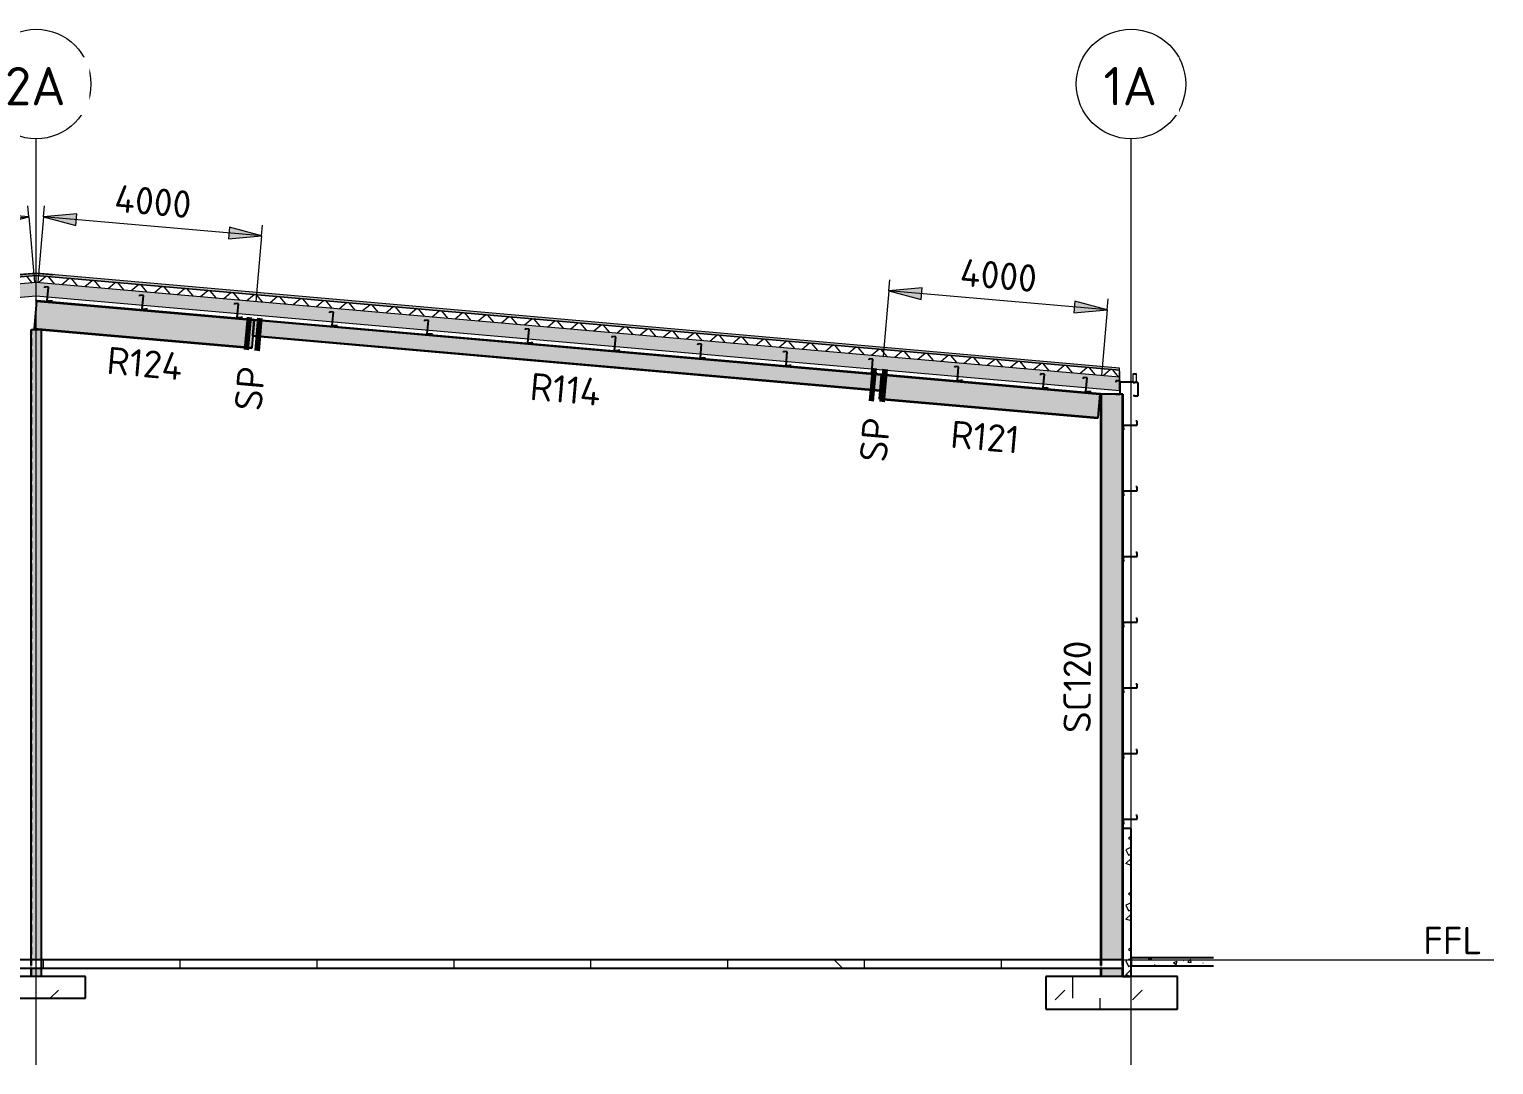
# Model space of a CAD drawing. Header units: millimetres. Extents: x 632 to 546626, y -3890 to 22200.
# Drawn here: x 519875 to 546626, y 3287 to 22200 of the extents above; entities that cross this region are included whole.
import ezdxf

# ---------------------------------------------------------------- set-up
doc = ezdxf.new("R2010")
doc.units = ezdxf.units.MM
doc.linetypes.add('Dash', pattern=[7, 5, -2])
doc.linetypes.add('Hidden Half', pattern=[3, 2, -1])
for name, color, linetype, lineweight in [('A-010-D_DIM', 211, 'Continuous', 13), ('A-010-D_DIM-200', 211, 'Continuous', 13), ('A-010-M_LINE', 90, 'Continuous', 13), ('A-200-M_WALL_EXT', 113, 'Continuous', 13), ('A-200-M_WALL_PAT', 111, 'Continuous', 13), ('A-230-H-FLOOR', 190, 'Continuous', 13), ('A-230-M_FLOOR', 192, 'Continuous', 13), ('A-270-M_ROOF', 132, 'Continuous', 13), ('S-160-M_FOUND', 171, 'Continuous', 13), ('S-160-MH_FOUND', 171, 'Hidden Half', 13), ('S-280-A_COLUMN', 171, 'Continuous', 18), ('S-280-A_STRUCT_FRAME', 2, 'Continuous', 18), ('S-280-M_COLUMN', 52, 'Continuous', 13), ('S-280-M_STRUCT_FRAME', 12, 'Continuous', 13), ('S-280-MH_COLUMN', 52, 'Hidden Half', 13), ('Z-000-T_TEXT', 131, 'Continuous', 25), ('Z-030-M_GRID', 191, 'Continuous', 13), ('Z-033_T_GRIDREF', 31, 'Continuous', 13), ('Z-230-A_LEVEL', 51, 'Continuous', 13), ('Z-230_A_LEVEL', 51, 'Continuous', 18)]:
    doc.layers.add(name, color=color, linetype=linetype, lineweight=lineweight)
doc.styles.add('ISOCPEUR_1', font='isocpeur.ttf', dxfattribs={"height": 700})
doc.styles.add('ISOCPEUR_2', font='isocpeur.ttf', dxfattribs={"height": 500})
doc.dimstyles.new('2_5___Arrow___Transparent', dxfattribs={"dimscale": 304.8, "dimtxt": 497.990588, "dimasz": 1.968504, "dimexe": 0.656168, "dimexo": 1.049869, "dimgap": 0.164042, "dimtad": 1, "dimdec": 0, "dimzin": 0, "dimdsep": 46, "dimtxsty": 'ISOCPEUR_2', "dimsah": 1, "dimcen": 0.09, "dimadec": 0, "dimazin": 0, "dimtfac": 1, "dimtdec": 4, "dimtix": 1, "dimtmove": 0, "dimatfit": 3, "dimfxl": 1, "dimtvp": 1, "dimtolj": 1, "dimtzin": 0, "dimlwd": 18, "dimlwe": 18, "dimarcsym": 2})
pattern_1 = [(50, (522632.16, 0), (728.737, -63.756), [76.2, -838.2]), (355, (522632.16, 0), (-140.972, 764.228), [60.96, -670.56]), (100.451, (522692.9, -5.3), (587.77, 700.467), [64.76, -712.36]), (46.184, (522632.2, 203.2), (1084.316, -168.17), [114.3, -1257.3]), (96.636, (522722.5, 189.2), (949.61, 989.71), [97.14, -1068.54]), (351.184, (522632.2, 203.2), (949.62, 989.7), [91.44, -1005.84]), (21, (522733.76, 152.4), (606.458, -409.06), [76.2, -838.2]), (326, (522733.76, 152.4), (247.208, 736.753), [60.96, -670.56]), (71.451, (522784.3, 118.3), (853.668, 327.685), [64.76, -712.36]), (37.5, (522632.16, 0), (12.3547, 338.22), [6.706, -655.726, 6.706, -674.014, -673.1]), (37.5, (522632.16, 0), (12.3547, 338.22), [-1343.152, 6.706, -666.394]), (7.5, (522632.16, 0), (267.279, 400.722), [6.706, -381.406, 6.706, -640.486, -256.54]), (7.5, (522632.16, 0), (267.279, 400.722), [-1035.304, 6.706, -249.834]), (327.5, (522405.6, 0), (542.3633, -22.9153), [6.706, -247.294, 6.706, -785.774, -1051.56]), (327.5, (522405.6, 0), (542.3633, -22.9153), [-1046.48, 6.706, -1044.854]), (317.5, (522304, 0), (592.517, 101.707), [6.706, -323.494, 6.706, -519.582, -746.76]), (317.5, (522304, 0), (592.517, 101.707), [-856.488, 6.706, -740.054])]
pattern_2 = [(45, (4560936.8, 0), (-1414.214, 0), [750, -3000]), (45, (4561936.8, 1000), (-1414.214, 0), [750, -3000]), (45, (4562936.8, -300), (-1414.214, 0), [250, -2000]), (90, (4562936.77, 500), (-500, 500), [500, -2000]), (315, (4562936.8, 1000), (0, 2828.43), [500, -3000]), (0, (4561936.8, 1000), (2000, 2000), [300, -1000]), (0, (4559436.8, 2000), (2000, 2000), [300, -2000])]

# ---------------------------------------------------------------- blocks, each defined once
blk = doc.blocks.new('Ridge Capping - Ridge Capping-1882401-S6_501-SECTION A8')
at = {"layer": 'A-270-M_ROOF', "lineweight": 5, "transparency": 33554432}
blk.add_hatch(color=253, dxfattribs=at).paths.add_polyline_path([(4557998, 17716), (4558305, 17743), (4558612, 17716), (4558604, 17720), (4558305, 17746), (4558005, 17720)])
at = {"layer": 'A-270-M_ROOF', "color": 53, "lineweight": 5}
for p, q in [((4557998, 17716), (4558305, 17743)), ((4558005, 17720), (4557998, 17716)), ((4558305, 17746), (4558005, 17720)), ((4558604, 17720), (4558305, 17746)), ((4558305, 17743), (4558612, 17716)), ((4558612, 17716), (4558604, 17720))]:
    blk.add_line(p, q, dxfattribs=at)
blk = doc.blocks.new('Roofs 1 - Roofs 1-2640243-S6_501-SECTION A8')
at = {"layer": 'A-270-M_ROOF', "lineweight": 5, "transparency": 33554432}
for points in [[(4535574, 15470), (4535579, 15470), (4535387, 15620), (4535382, 15620), (4535391, 15613)], [(4535749, 15469), (4535754, 15470), (4535754, 15666), (4535749, 15665), (4535749, 15479)]]:
    blk.add_hatch(color=8, dxfattribs=at).paths.add_polyline_path(points)
h = blk.add_hatch(color=8, dxfattribs=at)
h.paths.add_polyline_path([(4535586, 15468), (4535756, 15468), (4535754, 15470), (4535586, 15470)])
h.paths.add_polyline_path([(4535579, 15470), (4535580, 15472), (4535387, 15620)])
at = {"layer": 'A-270-M_ROOF', "color": 53, "lineweight": 5}
for p, q in [((4535387, 15620), (4535382, 15620)), ((4535388, 15622), (4535383, 15621)), ((4535387, 15620), (4535579, 15470)), ((4535580, 15472), (4535388, 15622)), ((4535409, 15635), (4535389, 15632)), ((4535390, 15630), (4535411, 15634)), ((4535409, 15635), (4535404, 15635)), ((4535411, 15634), (4535406, 15633)), ((4535411, 15634), (4535409, 15635)), ((4535754, 15666), (4535749, 15665)), ((4535754, 15665), (4535751, 15665)), ((4535756, 15666), (4535754, 15666)), ((4535754, 15666), (4535754, 15470)), ((4535756, 15468), (4535756, 15666)), ((4535747, 15470), (4535586, 15470)), ((4535586, 15468), (4535678, 15468)), ((4535678, 15468), (4535747, 15468)), ((4535754, 15470), (4535747, 15470)), ((4535747, 15468), (4535756, 15468)), ((4535754, 15470), (4535749, 15469)), ((4535756, 15468), (4535751, 15467))]:
    blk.add_line(p, q, dxfattribs=at)
at = {"layer": 'A-270-M_ROOF', "color": 53, "lineweight": 5, "flags": 128}
for points in [[(4535389, 15632), (4535388, 15631), (4535386, 15630), (4535385, 15629), (4535384, 15628), (4535384, 15626), (4535384, 15624), (4535384, 15623), (4535385, 15621), (4535387, 15620)], [(4535388, 15622), (4535387, 15623), (4535386, 15624), (4535386, 15625), (4535386, 15626), (4535386, 15627), (4535387, 15628), (4535387, 15629), (4535388, 15629), (4535390, 15630)], [(4535579, 15470), (4535581, 15469), (4535583, 15468), (4535586, 15468)], [(4535586, 15470), (4535584, 15470), (4535582, 15471), (4535580, 15472)]]:
    blk.add_lwpolyline(points, dxfattribs=at)
blk = doc.blocks.new('25021-APA-ZZ-ZZ-M3-AR-000001_V3_rvt-8-S6_501-SECTION A8')
at = {"layer": 'A-270-M_ROOF', "transparency": 33554432}
for color, points in [(9, [(4535747, 15729), (4558305, 17703), (4578096, 15971), (4578096, 16011), (4558305, 17743), (4535747, 15769)]), (253, [(4578381, 15748), (4578406, 15763), (4578406, 15904), (4578341, 15904), (4578341, 15759), (4578101, 15759), (4578101, 15954), (4578096, 15954), (4578096, 15754), (4578346, 15754), (4578346, 15899), (4578401, 15899), (4578401, 15766), (4578377, 15752)]), (9, [(4524116, 10752), (4538455, 11503), (4538455, 11543), (4524116, 10792)]), (8, [(4524116, 10594), (4524170, 10598), (4524170, 10684), (4524116, 10684), (4524116, 10598)])]:
    blk.add_hatch(color=color, dxfattribs=at).paths.add_polyline_path(points)
at = {"layer": 'A-270-M_ROOF', "lineweight": 5}
h = blk.add_hatch(dxfattribs=at)
h.set_pattern_fill('FP_36', angle=-135, style=0, pattern_type=2)
h.set_pattern_definition([(40, (4560936.77, 1e-06), (-192.8363, 229.8133), []), (130, (4560936.77, 1e-06), (-229.8133, -192.8363), [])])
h.paths.add_polyline_path([(4535747, 15609), (4558305, 17582), (4578096, 15851), (4578096, 15971), (4558305, 17703), (4535747, 15729)])
at = {"layer": 'A-270-M_ROOF', "lineweight": 5, "transparency": 33554432}
for color, points in [(254, [(4535747, 15358), (4536099, 15388), (4536085, 15557), (4539427, 15849), (4539442, 15681), (4558305, 17331), (4578096, 15600), (4578096, 15851), (4558305, 17582), (4535747, 15609)]), (9, [(4535747, 15729), (4535747, 15769), (4535742, 15769), (4535742, 15731)]), (254, [(4535742, 15357), (4535747, 15358), (4535747, 15729), (4535742, 15729), (4535742, 15375)]), (8, [(4524117, 10684), (4524170, 10684), (4524512, 10702), (4524461, 10702), (4524301, 10694)])]:
    blk.add_hatch(color=color, dxfattribs=at).paths.add_polyline_path(points)
at = {"layer": 'A-270-M_ROOF', "lineweight": 5}
h = blk.add_hatch(dxfattribs=at)
h.set_pattern_fill('FP_37', angle=225, style=0, pattern_type=2)
h.set_pattern_definition([(48, (4560936.77, 1e-06), (-222.9434, 200.7392), []), (138, (4560936.77, 1e-06), (-200.7392, -222.9434), [])])
h.paths.add_polyline_path([(4524116, 10631), (4538455, 11383), (4538455, 11503), (4524116, 10752)])
at = {"layer": 'A-270-M_ROOF', "lineweight": 5, "transparency": 33554432}
h = blk.add_hatch(color=254, dxfattribs=at)
h.paths.add_polyline_path([(4524285, 10390), (4524286, 10390), (4524285, 10454)])
h.paths.add_polyline_path([(4527979, 10583), (4538455, 11132), (4538455, 11383), (4524116, 10631), (4524116, 10594), (4524450, 10611), (4524546, 10612), (4524546, 10609), (4527968, 10788), (4527978, 10598)])
h = blk.add_hatch(color=8, dxfattribs=at)
h.paths.add_polyline_path([(4524285, 10386), (4524286, 10386), (4524285, 10454)])
h.paths.add_polyline_path([(4524170, 10597), (4524450, 10611), (4524515, 10612), (4524515, 10702), (4524170, 10684), (4524170, 10598)])
at = {"layer": 'A-270-M_ROOF', "color": 53, "lineweight": 5}
for p, q in [((4558305, 17743), (4535747, 15769)), ((4558305, 17703), (4535747, 15729)), ((4535747, 15729), (4558305, 17703)), ((4578096, 16011), (4558305, 17743)), ((4578096, 15971), (4558305, 17703)), ((4558305, 17703), (4578096, 15971)), ((4535747, 15609), (4558305, 17582)), ((4558305, 17582), (4578096, 15851)), ((4535747, 15358), (4558305, 17331)), ((4558305, 17331), (4578096, 15600)), ((4578096, 15971), (4578096, 16011)), ((4578096, 15600), (4578096, 15971)), ((4578101, 15954), (4578096, 15954)), ((4578096, 15954), (4578096, 15754)), ((4578101, 15759), (4578101, 15954)), ((4578406, 15904), (4578341, 15904)), ((4578341, 15904), (4578341, 15759)), ((4578346, 15754), (4578346, 15899)), ((4578346, 15899), (4578401, 15899)), ((4578401, 15899), (4578401, 15766)), ((4578406, 15763), (4578406, 15904)), ((4535742, 15769), (4535747, 15769)), ((4535742, 15729), (4535747, 15729)), ((4535747, 15729), (4535742, 15729)), ((4535747, 15769), (4535747, 15729)), ((4535747, 15729), (4535747, 15358)), ((4578096, 15754), (4578346, 15754)), ((4578341, 15759), (4578101, 15759)), ((4578401, 15766), (4578377, 15752)), ((4578377, 15752), (4578381, 15748)), ((4578381, 15748), (4578406, 15763)), ((4535747, 15358), (4535742, 15357)), ((4538467, 11544), (4524116, 10792)), ((4538467, 11504), (4524116, 10752)), ((4524116, 10752), (4538467, 11504)), ((4538467, 11504), (4538467, 11544)), ((4538467, 11133), (4538467, 11504)), ((4524170, 10634), (4538467, 11383)), ((4524170, 10384), (4538467, 11133)), ((4524461, 10810), (4524116, 10792)), ((4524116, 10792), (4524116, 10752)), ((4524461, 10770), (4524116, 10752)), ((4524116, 10752), (4524461, 10770)), ((4524116, 10752), (4524116, 10381)), ((4524461, 10702), (4524116, 10684)), ((4524515, 10702), (4524170, 10684)), ((4524170, 10684), (4524116, 10684)), ((4524116, 10684), (4524116, 10379)), ((4524116, 10631), (4524170, 10634)), ((4524170, 10380), (4524170, 10684)), ((4524116, 10381), (4524170, 10384)), ((4524116, 10381), (4524170, 10384)), ((4524170, 10382), (4524116, 10379)), ((4524116, 10379), (4524170, 10380)), ((4524170, 10384), (4524461, 10399)), ((4524170, 10380), (4524515, 10398)), ((4524461, 10397), (4524170, 10382))]:
    blk.add_line(p, q, dxfattribs=at)
for name in ['Ridge Capping - Ridge Capping-1882401-S6_501-SECTION A8', 'Roofs 1 - Roofs 1-2640243-S6_501-SECTION A8']:
    blk.add_blockref(name, (0, 0), dxfattribs=at)
blk = doc.blocks.new('NRP_Framing-Steel-Purlin C - G946 - EC250-24-4111441-S6_501-SECTION A8')
at = {"layer": 'S-280-M_STRUCT_FRAME', "color": 1, "lineweight": 25}
for p, q in [((4578354, 15751), (4578354, 15727)), ((4578427, 15751), (4578354, 15751)), ((4578354, 15525), (4578354, 15501)), ((4578427, 15751), (4578427, 15501)), ((4578427, 15501), (4578354, 15501))]:
    blk.add_line(p, q, dxfattribs=at)
blk = doc.blocks.new('NRP_Framing-Steel-Purlin Z - G914 - EZ250-15-4113457-S6_501-SECTION A8')
at = {"layer": 'S-280-M_STRUCT_FRAME', "color": 150, "lineweight": 25}
for p, q in [((4578415, 15040), (4578395, 15040)), ((4578415, 15040), (4578395, 15040)), ((4578415, 14969), (4578415, 15040)), ((4578415, 14969), (4578415, 15040)), ((4578165, 14969), (4578415, 14969)), ((4578165, 14893), (4578165, 14969)), ((4578165, 14969), (4578415, 14969)), ((4578165, 14893), (4578165, 14969)), ((4578184, 14893), (4578165, 14893)), ((4578184, 14893), (4578165, 14893))]:
    blk.add_line(p, q, dxfattribs=at)
blk = doc.blocks.new('NRP_Column-Steel-SHS - SC444 - 200x200x6_0SHS-4110095-S6_501-SECTION A8')
at = {"layer": 'S-280-MH_COLUMN', "lineweight": 25}
for p, q in [((4558211, 16711), (4558211, 5200)), ((4558399, 16711), (4558399, 5200)), ((4558211, 5200), (4558211, 5050)), ((4558399, 5200), (4558399, 5050)), ((4558211, 5050), (4558211, 4900)), ((4558399, 5050), (4558399, 4900))]:
    blk.add_line(p, q, dxfattribs=at)
blk = doc.blocks.new('NRP_Foundation-Pad Footing Fibre _v2_ - PF4 -1800 x 1800 x 400d-3893011-S6_501-SECTION A8')
at = {"layer": 'S-160-M_FOUND'}
h = blk.add_hatch(dxfattribs=at)
h.set_pattern_fill('FP_39', color=256, style=0, pattern_type=2)
h.set_pattern_definition(pattern_2)
h.paths.add_polyline_path([(4558361, 4500), (4559205, 4500), (4559205, 4900), (4557405, 4900), (4557405, 4500)])
at = {"layer": 'S-160-M_FOUND', "lineweight": 25}
for p, q in [((4559205, 4900), (4557405, 4900)), ((4557405, 4900), (4557405, 4500)), ((4559205, 4500), (4559205, 4900)), ((4557405, 4500), (4559205, 4500))]:
    blk.add_line(p, q, dxfattribs=at)
blk = doc.blocks.new('NRP_Foundation-Pad Footing Fibre _v2_ - PF2 -2400 x 2000 x 600d-3893007-S6_501-SECTION A8')
at = {"layer": 'S-160-M_FOUND'}
h = blk.add_hatch(dxfattribs=at)
h.set_pattern_fill('FP_39', color=256, style=0, pattern_type=2)
h.set_pattern_definition(pattern_2)
h.paths.add_polyline_path([(4579151, 4300), (4579151, 4900), (4576751, 4900), (4576751, 4300)])
at = {"layer": 'S-160-M_FOUND', "lineweight": 25}
for p, q in [((4579151, 4900), (4576751, 4900)), ((4576751, 4900), (4576751, 4300)), ((4579151, 4300), (4579151, 4900)), ((4576751, 4300), (4579151, 4300))]:
    blk.add_line(p, q, dxfattribs=at)
blk = doc.blocks.new('NRP_Framing-Steel-Purlin Z - P915 - EZ250-19-V110-S6_501-SECTION A8')
at = {"layer": 'S-280-M_STRUCT_FRAME', "color": 92, "lineweight": 25}
blk.add_line((4567298, 16598), (4567298, 16598), dxfattribs=at)
at = {"layer": 'S-280-M_STRUCT_FRAME', "color": 92, "linetype": 'Dash', "lineweight": 25}
blk.add_line((4567298, 16598), (4567298, 16598), dxfattribs=at)
blk = doc.blocks.new('NRP_Framing-Steel-Purlin Z - P915 - EZ250-19-V112-S6_501-SECTION A8')
at = {"layer": 'S-280-M_STRUCT_FRAME', "color": 92, "lineweight": 25}
for p, q in [((4567238, 16729), (4567236, 16708)), ((4567238, 16729), (4567236, 16708)), ((4567309, 16723), (4567238, 16729)), ((4567309, 16723), (4567238, 16729)), ((4567287, 16474), (4567309, 16723)), ((4567287, 16474), (4567309, 16723)), ((4567298, 16599), (4567298, 16599)), ((4567362, 16467), (4567287, 16474)), ((4567362, 16467), (4567287, 16474)), ((4567364, 16488), (4567362, 16467)), ((4567364, 16488), (4567362, 16467))]:
    blk.add_line(p, q, dxfattribs=at)
at = {"layer": 'S-280-M_STRUCT_FRAME', "color": 92, "linetype": 'Dash', "lineweight": 25}
blk.add_line((4567298, 16599), (4567298, 16599), dxfattribs=at)
blk = doc.blocks.new('NRP_Framing-Steel-Purlin Z - P914 - EZ250-15-V115-S6_501-SECTION A8')
at = {"layer": 'S-280-M_STRUCT_FRAME', "color": 150, "lineweight": 25}
blk.add_line((4558517, 17367), (4558517, 17367), dxfattribs=at)
at = {"layer": 'S-280-M_STRUCT_FRAME', "color": 150, "linetype": 'Dash', "lineweight": 25}
blk.add_line((4558517, 17367), (4558517, 17367), dxfattribs=at)
blk = doc.blocks.new('NRP_Framing-Steel-Purlin Z - P914 - EZ250-15-V116-S6_501-SECTION A8')
at = {"layer": 'S-280-M_STRUCT_FRAME', "color": 150, "lineweight": 25}
for p, q in [((4558457, 17497), (4558456, 17477)), ((4558457, 17497), (4558456, 17477)), ((4558528, 17491), (4558457, 17497)), ((4558528, 17491), (4558457, 17497)), ((4558506, 17242), (4558528, 17491)), ((4558506, 17242), (4558528, 17491)), ((4558582, 17236), (4558506, 17242)), ((4558582, 17236), (4558506, 17242)), ((4558517, 17367), (4558517, 17367)), ((4558584, 17255), (4558582, 17236)), ((4558584, 17255), (4558582, 17236))]:
    blk.add_line(p, q, dxfattribs=at)
at = {"layer": 'S-280-M_STRUCT_FRAME', "color": 150, "linetype": 'Dash', "lineweight": 25}
blk.add_line((4558517, 17367), (4558517, 17367), dxfattribs=at)
blk = doc.blocks.new('NRP_Framing-Steel-Purlin Z - P915 - EZ250-19-4037259-S6_501-SECTION A8')
at = {"layer": 'S-280-M_STRUCT_FRAME', "color": 92, "lineweight": 25}
blk.add_line((4577493, 15707), (4577493, 15707), dxfattribs=at)
at = {"layer": 'S-280-M_STRUCT_FRAME', "color": 92, "linetype": 'Dash', "lineweight": 25}
blk.add_line((4577493, 15707), (4577493, 15707), dxfattribs=at)
blk = doc.blocks.new('NRP_Framing-Steel-Purlin C - P946 - EC250-24-4032700-S6_501-SECTION A8')
at = {"layer": 'S-280-M_STRUCT_FRAME', "color": 1, "lineweight": 25}
for p, q in [((4578027, 15780), (4578027, 15756)), ((4578100, 15780), (4578027, 15780)), ((4578027, 15554), (4578027, 15530)), ((4578100, 15530), (4578027, 15530)), ((4578079, 15655), (4578079, 15655)), ((4578100, 15780), (4578100, 15530))]:
    blk.add_line(p, q, dxfattribs=at)
at = {"layer": 'S-280-M_STRUCT_FRAME', "color": 1, "linetype": 'Dash', "lineweight": 25}
blk.add_line((4578079, 15655), (4578079, 15655), dxfattribs=at)
blk = doc.blocks.new('Grid - NRP_Grid-Head-320187-S6_501-SECTION A8')
at = {"layer": 'Z-033_T_GRIDREF'}
blk.add_circle((4578305, 21200), 1000, dxfattribs=at)
blk = doc.blocks.new('DIMBLOCK28-S6_501-SECTION A8')
at = {"layer": 'A-010-D_DIM-200', "lineweight": 18}
for points in [[(535579, 17423), (536168, 17266), (536186, 17477)], [(539564, 17075), (538976, 17233), (538957, 17022)]]:
    blk.add_hatch(color=256, dxfattribs=at).paths.add_polyline_path(points)
for p, q in [((535579, 17423), (535475, 16227)), ((535579, 17423), (535597, 17623)), ((536186, 17477), (535579, 17423)), ((539564, 17075), (535579, 17423)), ((535579, 17423), (536168, 17266)), ((536168, 17266), (536186, 17477)), ((538976, 17233), (538957, 17022)), ((539564, 17075), (538976, 17233)), ((539564, 17075), (539582, 17274)), ((538957, 17022), (539564, 17075)), ((539564, 17075), (539460, 15879))]:
    blk.add_line(p, q, dxfattribs=at)
at = {"layer": 'A-010-D_DIM-200', "color": 0, "lineweight": 18, "insert": (536903, 18014), "char_height": 500, "width": 1758.29, "attachment_point": 1, "rotation": 355, "line_spacing_factor": 1.149209, "style": 'ISOCPEUR_2'}
blk.add_mtext('4000', dxfattribs=at)
blk = doc.blocks.new('DIMBLOCK30-S6_501-SECTION A8')
at = {"layer": 'A-010-D_DIM-200', "lineweight": 18}
for points in [[(519867, 18775), (519260, 18828), (519278, 18617)], [(515882, 18426), (516489, 18373), (516470, 18584)]]:
    blk.add_hatch(color=256, dxfattribs=at).paths.add_polyline_path(points)
for p, q in [((515882, 18426), (519867, 18775)), ((519867, 18775), (519260, 18828)), ((519260, 18828), (519278, 18617)), ((519278, 18617), (519867, 18775)), ((519867, 18775), (519849, 18974)), ((519867, 18775), (519971, 17579)), ((515882, 18426), (515864, 18625)), ((516470, 18584), (515882, 18426)), ((516489, 18373), (516470, 18584)), ((515882, 18426), (516489, 18373)), ((515882, 18426), (515986, 17230))]:
    blk.add_line(p, q, dxfattribs=at)
at = {"layer": 'A-010-D_DIM-200', "color": 0, "lineweight": 18, "insert": (517083, 19237), "char_height": 500, "width": 1758.29, "attachment_point": 1, "rotation": 5, "line_spacing_factor": 1.149209, "style": 'ISOCPEUR_2'}
blk.add_mtext('4000', dxfattribs=at)
blk = doc.blocks.new('DIMBLOCK31-S6_501-SECTION A8')
at = {"layer": 'A-010-D_DIM-200', "lineweight": 18}
for points in [[(520133, 18775), (520722, 18617), (520740, 18828)], [(524118, 18426), (523530, 18584), (523511, 18373)]]:
    blk.add_hatch(color=256, dxfattribs=at).paths.add_polyline_path(points)
for p, q in [((520133, 18775), (520029, 17579)), ((520133, 18775), (520151, 18974)), ((520740, 18828), (520133, 18775)), ((524118, 18426), (520133, 18775)), ((520133, 18775), (520722, 18617)), ((520722, 18617), (520740, 18828)), ((523530, 18584), (523511, 18373)), ((524118, 18426), (523530, 18584)), ((524118, 18426), (524136, 18625)), ((523511, 18373), (524118, 18426)), ((524118, 18426), (524013, 17230))]:
    blk.add_line(p, q, dxfattribs=at)
at = {"layer": 'A-010-D_DIM-200', "color": 0, "lineweight": 18, "insert": (521457, 19365), "char_height": 500, "width": 1758.29, "attachment_point": 1, "rotation": 355, "line_spacing_factor": 1.149209, "style": 'ISOCPEUR_2'}
blk.add_mtext('4000', dxfattribs=at)
blk = doc.blocks.new('NRP_Splice _v3_ - NRP_Splice-3927024-S6_501-SECTION A8')
at = {"layer": 'Z-000-T_TEXT', "lineweight": 70}
for p, q in [((4573612, 16008), (4573559, 15410)), ((4573612, 16008), (4573559, 15410)), ((4573811, 15990), (4573759, 15393)), ((4573759, 15393), (4573811, 15990))]:
    blk.add_line(p, q, dxfattribs=at)

msp = doc.modelspace()

# ---------------------------------------------------------------- hatches: boundary and pattern name
at = {"layer": 'A-200-M_WALL_PAT'}
h = msp.add_hatch(dxfattribs=at)
h.set_pattern_fill('FP_38', color=250, angle=116.56505, style=0, pattern_type=2)
h.set_pattern_definition([(296.565, (522886.16, 152.4), (5e-05, 1016), [113.59, -2158.253]), (33.69, (522937, 50.8), (7e-05, 1016), [183.16, -3480.08]), (33.69, (523953, 50.8), (7e-05, 1016), [183.16, -3480.08]), (33.69, (524969, 50.8), (7e-05, 1016), [183.16, -3480.08]), (116.565, (523089.36, 152.4), (5e-05, 1016), [113.59, -2158.253]), (213.69, (523038.6, 254), (7e-05, 1016), [183.16, -3480.08]), (213.69, (524054.6, 254), (7e-05, 1016), [183.16, -3480.08]), (213.69, (525070.6, 254), (7e-05, 1016), [183.16, -3480.08]), (26.565, (523292.6, 152.4), (5e-05, 1016), [227.19, -2044.66]), (26.565, (524308.6, 152.4), (5e-05, 1016), [227.19, -2044.66]), (270, (523495.8, 254), (1016, 0.0009), [101.6, -914.4]), (225, (523495.76, 152.4), (-0.002, 1016), [143.684, -1293.157]), (135, (523394.16, 50.8), (-0.0009, 1016), [143.684, -1293.157]), (288.435, (523089.36, 457.2), (-0.002, 1015.9997), [160.644, -3052.23]), (18.435, (523140.2, 304.8), (-0.002, 1016), [160.64, -3052.23]), (18.435, (524156.2, 304.8), (-0.002, 1016), [160.64, -3052.23]), (18.435, (525172.2, 304.8), (-0.002, 1016), [160.64, -3052.23]), (135, (523292.56, 355.6), (-0.0009, 1016), [143.684, -1293.157]), (180, (523191, 457.2), (0.0009, -1016), [101.6, -914.4]), (251.565, (522835.36, 711.2), (0.0004, 1015.9997), [160.644, -3052.23]), (315, (522784.56, 558.8), (-0.0009, 1016), [143.684, -1293.157]), (71.565, (522886.16, 457.2), (0.0004, 1015.9997), [160.644, -3052.23]), (135, (522936.96, 609.6), (-0.0009, 1016), [143.684, -1293.157]), (225, (523241.76, 711.2), (-0.002, 1016), [143.684, -1293.157]), (123.69, (523140.16, 609.6), (7e-05, 1016), [183.16, -3480.08]), (123.69, (524156.16, 609.6), (7e-05, 1016), [183.16, -3480.08]), (26.565, (523038.6, 762), (5e-05, 1016), [113.59, -2158.25]), (26.565, (524054.6, 762), (5e-05, 1016), [113.59, -2158.25]), (315, (523140.16, 812.8), (-0.0009, 1016), [143.684, -1293.157]), (213.69, (523597.4, 965.2), (7e-05, 1016), [183.16, -3480.08]), (213.69, (524613.4, 965.2), (7e-05, 1016), [183.16, -3480.08]), (213.69, (525629.4, 965.2), (7e-05, 1016), [183.16, -3480.08]), (296.565, (523444.96, 863.6), (5e-05, 1016), [113.59, -2158.253]), (45, (523495.76, 762), (-0.0009, 1016), [143.684, -1293.157]), (90, (523597.4, 863.6), (-1016, -0.0009), [101.6, -914.4]), (213.69, (523140.2, 1016), (7e-05, 1016), [183.16, -3480.08]), (213.69, (524156.2, 1016), (7e-05, 1016), [183.16, -3480.08]), (213.69, (525172.2, 1016), (7e-05, 1016), [183.16, -3480.08]), (315, (522987.76, 914.4), (-0.0009, 1016), [71.84, -1365]), (26.565, (523038.6, 863.6), (5e-05, 1016), [113.59, -2158.25]), (26.565, (524054.6, 863.6), (5e-05, 1016), [113.59, -2158.25]), (90, (523140.2, 914.4), (-1016, -0.0009), [101.6, -914.4]), (333.435, (522733.8, 965.2), (-0.002, 1016), [113.59, -2158.25]), (333.435, (523749.8, 965.2), (-0.002, 1016), [113.59, -2158.25]), (243.435, (522835.36, 914.4), (-0.002, 1016), [113.59, -2158.253]), (161.565, (522784.6, 812.8), (0.0004, 1016), [160.64, -3052.23]), (161.565, (523800.6, 812.8), (0.0004, 1016), [160.64, -3052.23]), (161.565, (524816.6, 812.8), (0.0004, 1016), [160.64, -3052.23]), (45, (522632.16, 863.6), (-0.0009, 1016), [143.684, -1293.157]), (26.565, (522683, -0.0004), (5e-05, 1016), [113.59, -2158.25]), (26.565, (523699, -0.0005), (5e-05, 1016), [113.59, -2158.25]), (116.565, (522784.56, 50.8), (5e-05, 1016), [113.59, -2158.253]), (206.565, (522733.8, 152.4), (5e-05, 1016), [113.59, -2158.25]), (206.565, (523749.8, 152.4), (5e-05, 1016), [113.59, -2158.25]), (296.565, (522632.16, 101.6), (5e-05, 1016), [113.59, -2158.253]), (14.036, (523394.2, 457.2), (0.003, 1016), [209.45, -3979.62]), (14.036, (524410.2, 457.2), (0.003, 1016), [209.45, -3979.62]), (14.036, (525426.2, 457.2), (0.003, 1016), [209.45, -3979.62]), (14.036, (526442.2, 457.2), (0.003, 1016), [209.45, -3979.62]), (135, (523597.36, 508), (-0.0009, 1016), [143.684, -1293.157]), (198.435, (523495.8, 609.6), (-0.002, 1016), [160.64, -3052.23]), (198.435, (524511.8, 609.6), (-0.002, 1016), [160.64, -3052.23]), (198.435, (525527.8, 609.6), (-0.002, 1016), [160.64, -3052.23]), (296.565, (523343.36, 558.8), (5e-05, 1016), [113.59, -2158.253]), (333.435, (522683, 304.8), (-0.002, 1016), [113.59, -2158.25]), (333.435, (523699, 304.8), (-0.002, 1016), [113.59, -2158.25]), (45, (522784.56, 254), (-0.0009, 1016), [71.84, -1365]), (116.565, (522835.36, 304.8), (5e-05, 1016), [113.59, -2158.253]), (225, (522784.56, 406.4), (-0.002, 1016), [143.684, -1293.157])])
h.paths.add_polyline_path([(540000, 7600), (539850, 7600), (539850, 4900), (540000, 4900)])
at = {"layer": 'A-230-H-FLOOR'}
h = msp.add_hatch(dxfattribs=at)
h.set_pattern_fill('FP_39', color=256, style=0, pattern_type=2)
h.set_pattern_definition([(45, (522632.2, 0), (-1414.214, 0), [750, -3000]), (45, (523632.2, 1000), (-1414.214, 0), [750, -3000]), (45, (524632.2, -300), (-1414.214, 0), [250, -2000]), (90, (524632.16, 500), (-500, 500), [500, -2000]), (315, (524632.2, 1000), (0, 2828.43), [500, -3000]), (0, (523632.2, 1000), (2000, 2000), [300, -1000]), (0, (521132.2, 2000), (2000, 2000), [300, -2000])])
h.paths.add_polyline_path([(539850, 5050), (539850, 5200), (488016, 5200), (488016, 5050), (527207.1, 5050)])
h = msp.add_hatch(dxfattribs=at)
h.set_pattern_fill('FP_40', color=256, style=0, pattern_type=2)
h.set_pattern_definition(pattern_1)
h.paths.add_polyline_path([(541508.5, 5090), (541508.5, 5240), (540000, 5240), (540000, 5090)])
h = msp.add_hatch(dxfattribs=at)
h.set_pattern_fill('FP_40', color=256, style=0, pattern_type=2)
h.set_pattern_definition(pattern_1)
h.paths.add_polyline_path([(541508.5, 5090), (541508.5, 5240), (540000, 5240), (540000, 5090)])
at = {"layer": 'S-280-M_COLUMN', "lineweight": 5}
h = msp.add_hatch(color=256, dxfattribs=at)
h.paths.add_polyline_path([(519907.5, 4900), (519915, 4900), (519915, 5050), (519900, 5050), (519902, 4900), (519904.8, 4900)])
h.paths.add_polyline_path([(519900, 5200), (519915, 5200), (519915, 16710.8), (519900, 16710.8), (519900, 8337.3)])
h = msp.add_hatch(color=256, dxfattribs=at)
h.paths.add_polyline_path([(520085, 4900), (520085, 5050), (519915, 5050), (519915, 4900), (520056.5, 4900)])
h.paths.add_polyline_path([(520056.5, 5200), (520085, 5200), (520085, 16710.8), (519915, 16710.8), (519915, 5200)])
h = msp.add_hatch(color=256, dxfattribs=at)
h.paths.add_polyline_path([(520085, 4900), (520100, 4900), (520098, 5050), (520085, 5050)])
h.paths.add_polyline_path([(520092.6, 5200), (520100, 5200), (520098, 16710.8), (520085, 16710.8), (520085.3, 5200), (520092.4, 5200)])
h = msp.add_hatch(color=256, dxfattribs=at)
h.paths.add_polyline_path([(539456.4, 4900), (539456.4, 5050), (539443.6, 5050), (539443.6, 4900)])
h.paths.add_polyline_path([(539456.4, 5200), (539456.4, 15532.3), (539443.6, 15532.3), (539443.6, 5200)])
h = msp.add_hatch(color=256, dxfattribs=at)
h.paths.add_polyline_path([(539467.8, 4900), (539467.7, 5050), (539456.4, 5050), (539457.9, 4900), (539462.1, 4900)])
h.paths.add_polyline_path([(539457.9, 5200), (539467.8, 5200), (539467.8, 15532.3), (539456.4, 15532.3), (539457.9, 5200)])
h = msp.add_hatch(color=256, dxfattribs=at)
h.paths.add_polyline_path([(539825.8, 4900), (539825.8, 5050), (539467.8, 5050), (539467.8, 4900)])
h.paths.add_polyline_path([(539825.8, 5200), (539825.8, 15532.3), (539467.8, 15532.3), (539467.8, 5200)])
h = msp.add_hatch(color=256, dxfattribs=at)
h.paths.add_polyline_path([(539835.7, 4900), (539837.2, 4900), (539835.6, 5050), (539825.8, 5050), (539825.8, 4900), (539831.5, 4900)])
h.paths.add_polyline_path([(539837.2, 5200), (539837.2, 5200), (539835.7, 15532.3), (539825.8, 15532.3), (539825.8, 5200), (539835.7, 5200)])
h = msp.add_hatch(color=256, dxfattribs=at)
h.paths.add_polyline_path([(539850, 4900), (539850, 5050), (539837.2, 5050), (539837.2, 4900)])
h.paths.add_polyline_path([(539850, 5200), (539850, 15532.3), (539837.2, 15532.3), (539837.2, 5200)])
at = {"layer": 'S-280-M_STRUCT_FRAME', "lineweight": 5}
for points in [[(523939.6, 16388.1), (523983.3, 16888), (520014.4, 17235.3), (519970.7, 16735.4), (520251.5, 16710.8)], [(523983.3, 16888), (523984.4, 16901.2), (520015.6, 17248.4), (520014.4, 17235.3), (520056.5, 17231.6)], [(535420.4, 15605.7), (535444.9, 15888.3), (523983.8, 16891), (523959.1, 16608.5), (535407.6, 15606.9)], [(535445.1, 15888.3), (535444.9, 15898.5), (523984.7, 16901.2), (523984.4, 16890.9), (535444.9, 15888.3)], [(523938.4, 16375), (523939.6, 16388.1), (519970.7, 16735.4), (519969.6, 16722.2), (520056.5, 16714.6)], [(535419.5, 15595.6), (535420.4, 15605.7), (523959.1, 16608.5), (523958.2, 16598.3), (527207.1, 16314.1)], [(539393.4, 15110.3), (539430.7, 15537.1), (535444.9, 15885.8), (535407.6, 15459), (535444.9, 15455.7)], [(539431.8, 15549.7), (535446, 15898.4), (535444.9, 15885.8), (539430.7, 15537.1)], [(539393.4, 15110.3), (535407.6, 15459), (535406.5, 15446.3), (539392.3, 15097.6)]]:
    msp.add_hatch(color=256, dxfattribs=at).paths.add_polyline_path(points)

# ---------------------------------------------------------------- linework, layer by layer
at = {"layer": 'A-010-M_LINE', "lineweight": 25}
for p, q in [((520000, 17249.8), (519999.1, 17259.7)), ((519999.9, 17249.8), (520000.8, 17259.7)), ((523984.7, 16901.2), (523985.6, 16911.1)), ((535446, 15898.4), (535446.9, 15908.4)), ((539430.8, 15549.8), (539431.6, 15559.8))]:
    msp.add_line(p, q, dxfattribs=at)
at = {"layer": 'A-200-M_WALL_EXT', "lineweight": 25}
for p, q in [((540000, 7600), (539850, 7600)), ((539850, 7600), (539850, 4900)), ((540000, 4900), (540000, 7600)), ((539850, 4900), (540000, 4900))]:
    msp.add_line(p, q, dxfattribs=at)
at = {"layer": 'A-230-M_FLOOR', "lineweight": 25}
for p, q in [((539850, 5200), (488016, 5200)), ((539850, 5050), (539850, 5200)), ((541508.5, 5240), (540000, 5240)), ((540000, 5240), (540000, 5090)), ((540000, 5090), (541508.5, 5090)), ((488016, 5050), (539850, 5050))]:
    msp.add_line(p, q, dxfattribs=at)
at = {"layer": 'S-280-M_COLUMN', "lineweight": 25}
for p, q in [((519900, 16710.8), (519900, 5200)), ((519900, 16710.8), (519915, 16710.8)), ((520085, 16710.8), (519915, 16710.8)), ((520085, 16710.8), (520099.8, 16710.8)), ((520100, 5200), (520100, 16710.8)), ((539443.6, 15532.3), (539443.6, 5200)), ((539456.4, 15532.3), (539443.6, 15532.3)), ((539456.4, 15532.3), (539456.4, 5200)), ((539467.8, 15532.3), (539456.4, 15532.3)), ((539825.8, 15532.3), (539467.8, 15532.3)), ((539837.2, 15532.3), (539825.8, 15532.3)), ((539837.2, 15532.3), (539837.2, 5200)), ((539850, 15532.3), (539837.2, 15532.3)), ((539850, 15532.3), (539850, 7600)), ((519900, 5050), (519900, 4900)), ((520100, 4900), (520100, 5050)), ((539443.6, 5050), (539443.6, 4900)), ((539456.4, 5050), (539456.4, 4900)), ((539837.2, 5050), (539837.2, 4900))]:
    msp.add_line(p, q, dxfattribs=at)
at = {"layer": 'S-280-M_STRUCT_FRAME', "lineweight": 25}
for p, q in [((519970.7, 16735.4), (520014.4, 17235.3)), ((520014.4, 17235.3), (520015.6, 17248.4)), ((520014.4, 17235.3), (523983.3, 16888)), ((520015.6, 17248.4), (523984.4, 16901.2)), ((523983.3, 16888), (523939.6, 16388.1)), ((523959.1, 16608.5), (523983.8, 16891)), ((523984.4, 16901.2), (523983.3, 16888)), ((523983.8, 16891), (523984.7, 16901.2)), ((523983.8, 16891), (535445.1, 15888.3)), ((523984.7, 16901.2), (535446, 15898.4)), ((519969.6, 16722.2), (519970.7, 16735.4)), ((519969.6, 16722.2), (523938.4, 16375)), ((519970.7, 16735.4), (523939.6, 16388.1)), ((523958.2, 16598.3), (523959.1, 16608.5)), ((523958.2, 16598.3), (535419.5, 15595.6)), ((523959.1, 16608.5), (535420.4, 15605.7)), ((523939.6, 16388.1), (523938.4, 16375)), ((535407.6, 15459), (535444.9, 15885.8)), ((535445.1, 15888.3), (535420.4, 15605.7)), ((535444.9, 15885.8), (535446, 15898.4)), ((535444.9, 15885.8), (539430.7, 15537.1)), ((535446, 15898.4), (535445.1, 15888.3)), ((535446, 15898.4), (539431.8, 15549.7)), ((535420.4, 15605.7), (535419.5, 15595.6)), ((539430.7, 15537.1), (539393.4, 15110.3)), ((539431.8, 15549.7), (539430.7, 15537.1)), ((535406.5, 15446.3), (535407.6, 15459)), ((535406.5, 15446.3), (539392.3, 15097.6)), ((535407.6, 15459), (539393.4, 15110.3)), ((539393.4, 15110.3), (539392.3, 15097.6))]:
    msp.add_line(p, q, dxfattribs=at)
at = {"layer": 'S-280-MH_COLUMN', "lineweight": 25}
for p, q in [((519900, 5200), (519900, 5050)), ((520100, 5050), (520100, 5200)), ((539443.6, 5200), (539443.6, 5050)), ((539456.4, 5200), (539456.4, 5050)), ((539837.2, 5200), (539837.2, 5050))]:
    msp.add_line(p, q, dxfattribs=at)
at = {"layer": 'Z-030-M_GRID'}
for p, q in [((520000, 3286.9), (520000, 20200)), ((540000, 3286.9), (540000, 20200))]:
    msp.add_line(p, q, dxfattribs=at)
at = {"layer": 'Z-230-A_LEVEL'}
msp.add_line((479186.3, 5200), (546625.7, 5200), dxfattribs=at)

# ---------------------------------------------------------------- block references
at = {"color": 10, "lineweight": 5}
msp.add_blockref('25021-APA-ZZ-ZZ-M3-AR-000001_V3_rvt-8-S6_501-SECTION A8', (-4038304.6, 0), dxfattribs=at)
at = {"layer": 'S-160-MH_FOUND', "lineweight": 25}
for name in ['NRP_Foundation-Pad Footing Fibre _v2_ - PF4 -1800 x 1800 x 400d-3893011-S6_501-SECTION A8', 'NRP_Foundation-Pad Footing Fibre _v2_ - PF2 -2400 x 2000 x 600d-3893007-S6_501-SECTION A8']:
    msp.add_blockref(name, (-4038304.6, 0), dxfattribs=at)
at = {"layer": 'S-280-M_STRUCT_FRAME', "color": 150, "linetype": 'Dash', "lineweight": 25}
for name, p in [('NRP_Framing-Steel-Purlin Z - P914 - EZ250-15-V116-S6_501-SECTION A8', (-4038304.6, 0)), ('NRP_Framing-Steel-Purlin Z - P914 - EZ250-15-V115-S6_501-SECTION A8', (-4038304.6, 0)), ('NRP_Framing-Steel-Purlin Z - P914 - EZ250-15-V116-S6_501-SECTION A8', (-4036568.8, -151.9)), ('NRP_Framing-Steel-Purlin Z - P914 - EZ250-15-V115-S6_501-SECTION A8', (-4036568.8, -151.9)), ('NRP_Framing-Steel-Purlin Z - P914 - EZ250-15-V116-S6_501-SECTION A8', (-4034833.1, -303.7)), ('NRP_Framing-Steel-Purlin Z - P914 - EZ250-15-V115-S6_501-SECTION A8', (-4034833.1, -303.7)), ('NRP_Framing-Steel-Purlin Z - P914 - EZ250-15-V116-S6_501-SECTION A8', (-4033097.3, -455.6)), ('NRP_Framing-Steel-Purlin Z - P914 - EZ250-15-V115-S6_501-SECTION A8', (-4033097.3, -455.6)), ('NRP_Framing-Steel-Purlin Z - P914 - EZ250-15-V116-S6_501-SECTION A8', (-4031361.5, -607.4)), ('NRP_Framing-Steel-Purlin Z - P914 - EZ250-15-V115-S6_501-SECTION A8', (-4031361.5, -607.4))]:
    msp.add_blockref(name, p, dxfattribs=at)
at = {"layer": 'S-280-M_STRUCT_FRAME', "color": 92, "linetype": 'Dash', "lineweight": 25}
for name, p in [('NRP_Framing-Steel-Purlin Z - P915 - EZ250-19-V112-S6_501-SECTION A8', (-4038304.6, 0)), ('NRP_Framing-Steel-Purlin Z - P915 - EZ250-19-V110-S6_501-SECTION A8', (-4038304.6, 0)), ('NRP_Framing-Steel-Purlin Z - P915 - EZ250-19-V112-S6_501-SECTION A8', (-4036719.3, -138.7)), ('NRP_Framing-Steel-Purlin Z - P915 - EZ250-19-V110-S6_501-SECTION A8', (-4036719.3, -138.7)), ('NRP_Framing-Steel-Purlin Z - P915 - EZ250-19-V112-S6_501-SECTION A8', (-4035153.8, -275.7)), ('NRP_Framing-Steel-Purlin Z - P915 - EZ250-19-V110-S6_501-SECTION A8', (-4035153.8, -275.7)), ('NRP_Framing-Steel-Purlin Z - P915 - EZ250-19-V112-S6_501-SECTION A8', (-4033588.4, -412.6)), ('NRP_Framing-Steel-Purlin Z - P915 - EZ250-19-V110-S6_501-SECTION A8', (-4033588.4, -412.6)), ('NRP_Framing-Steel-Purlin Z - P915 - EZ250-19-V112-S6_501-SECTION A8', (-4032023, -549.6)), ('NRP_Framing-Steel-Purlin Z - P915 - EZ250-19-V110-S6_501-SECTION A8', (-4032023, -549.6)), ('NRP_Framing-Steel-Purlin Z - P915 - EZ250-19-V112-S6_501-SECTION A8', (-4030457.6, -686.5)), ('NRP_Framing-Steel-Purlin Z - P915 - EZ250-19-V110-S6_501-SECTION A8', (-4030457.6, -686.5)), ('NRP_Framing-Steel-Purlin Z - P915 - EZ250-19-V112-S6_501-SECTION A8', (-4028892.2, -823.5)), ('NRP_Framing-Steel-Purlin Z - P915 - EZ250-19-V112-S6_501-SECTION A8', (-4028109.4, -892)), ('NRP_Framing-Steel-Purlin Z - P915 - EZ250-19-V110-S6_501-SECTION A8', (-4028892.2, -823.5)), ('NRP_Framing-Steel-Purlin Z - P915 - EZ250-19-4037259-S6_501-SECTION A8', (-4038304.6, 0))]:
    msp.add_blockref(name, p, dxfattribs=at)
at = {"layer": 'S-280-M_STRUCT_FRAME', "color": 1, "linetype": 'Dash', "lineweight": 25}
msp.add_blockref('NRP_Framing-Steel-Purlin C - P946 - EC250-24-4032700-S6_501-SECTION A8', (-4038304.6, 0), dxfattribs=at)
at = {"layer": 'S-280-M_STRUCT_FRAME', "color": 1, "lineweight": 25}
for p in [(-4038304.6, 0), (-4038304.5, 0)]:
    msp.add_blockref('NRP_Framing-Steel-Purlin C - G946 - EC250-24-4111441-S6_501-SECTION A8', p, dxfattribs=at)
at = {"layer": 'S-280-M_STRUCT_FRAME', "color": 150, "lineweight": 25}
for p in [(-4038304.6, 0), (-4038304.6, -1200), (-4038304.6, -2400), (-4038304.6, -3600), (-4038304.6, -4800), (-4038304.6, -6000), (-4038304.6, -7200)]:
    msp.add_blockref('NRP_Framing-Steel-Purlin Z - G914 - EZ250-15-4113457-S6_501-SECTION A8', p, dxfattribs=at)
at = {"layer": 'S-280-MH_COLUMN', "lineweight": 25}
msp.add_blockref('NRP_Column-Steel-SHS - SC444 - 200x200x6_0SHS-4110095-S6_501-SECTION A8', (-4038304.6, 0), dxfattribs=at)
at = {"layer": 'Z-000-T_TEXT', "lineweight": 70}
for p in [(-4049723.5, 935.5), (-4038304.6, 0)]:
    msp.add_blockref('NRP_Splice _v3_ - NRP_Splice-3927024-S6_501-SECTION A8', p, dxfattribs=at)
at = {"layer": 'Z-033_T_GRIDREF'}
for p in [(-4058304.6, 0), (-4038304.6, 0)]:
    msp.add_blockref('Grid - NRP_Grid-Head-320187-S6_501-SECTION A8', p, dxfattribs=at)

# ---------------------------------------------------------------- texts
at = {"layer": 'S-280-A_COLUMN', "lineweight": 13, "insert": (538766.4, 9346.3), "char_height": 500, "width": 2084.387, "attachment_point": 1, "rotation": 90, "style": 'ISOCPEUR_2'}
msp.add_mtext('SC120', dxfattribs=at)
at = {"layer": 'S-280-A_STRUCT_FRAME', "lineweight": 13, "char_height": 500, "attachment_point": 1, "rotation": 355, "style": 'ISOCPEUR_2'}
for s, insert, width in [('R124', (521317.9, 16405), 1699.577), ('R114', (529047.8, 15928.8), 1571.307), ('R121', (536730, 15056.7), 1523.206)]:
    msp.add_mtext(s, dxfattribs=dict(at, insert=insert, width=width))
at = {"layer": 'Z-000-T_TEXT', "char_height": 500, "width": 962.025, "attachment_point": 1, "rotation": 85, "style": 'ISOCPEUR_2'}
for insert in [(523618.6, 15259.3), (535037.5, 14323.8)]:
    msp.add_mtext('SP', dxfattribs=dict(at, insert=insert))
at = {"layer": 'Z-230_A_LEVEL', "lineweight": 13, "insert": (545339, 5805.7), "char_height": 500, "width": 1298.734, "attachment_point": 1, "style": 'ISOCPEUR_2'}
msp.add_mtext('FFL', dxfattribs=at)

# ---------------------------------------------------------------- dimensions: what is measured, and where the dimension line sits
at = {"layer": 'A-010-D_DIM', "lineweight": 18}
for base, p1, p2, angle, picture, middle in [((519866.6, 18774.8), (516014.4, 16911.1), (519999.1, 17259.7), 5, 'DIMBLOCK30-S6_501-SECTION A8', (517848, 18899.4)), ((520133.3, 18774.8), (523985.6, 16911.1), (520000.8, 17259.7), 355, 'DIMBLOCK31-S6_501-SECTION A8', (522151.9, 18899.4)), ((535579.4, 17423.5), (539431.6, 15559.8), (535446.9, 15908.4), 355, 'DIMBLOCK28-S6_501-SECTION A8', (537598, 17548))]:
    dim = msp.add_linear_dim(base=base, p1=p1, p2=p2, angle=angle, dimstyle='2_5___Arrow___Transparent', override={"dimpost": '<>', "dimfxl": 4000}, dxfattribs=at)
    dim.commit()
    dim.dimension.update_dxf_attribs({"geometry": picture, "text_midpoint": middle})

# ---------------------------------------------------------------- next in the draw order: texts
at = {"layer": 'Z-033_T_GRIDREF', "char_height": 700, "attachment_point": 1, "style": 'ISOCPEUR_1', "bg_fill": 3, "box_fill_scale": 1.25, "bg_fill_color": 256, "bg_fill_true_color": 13158600, "bg_fill_transparency": 0}
for s, insert, width in [('2A', (519430.8, 21512.1), 1362.869), ('1A', (539496.8, 21512.1), 1202.531)]:
    msp.add_mtext(s, dxfattribs=dict(at, insert=insert, width=width))

doc.saveas('drawing.dxf')
